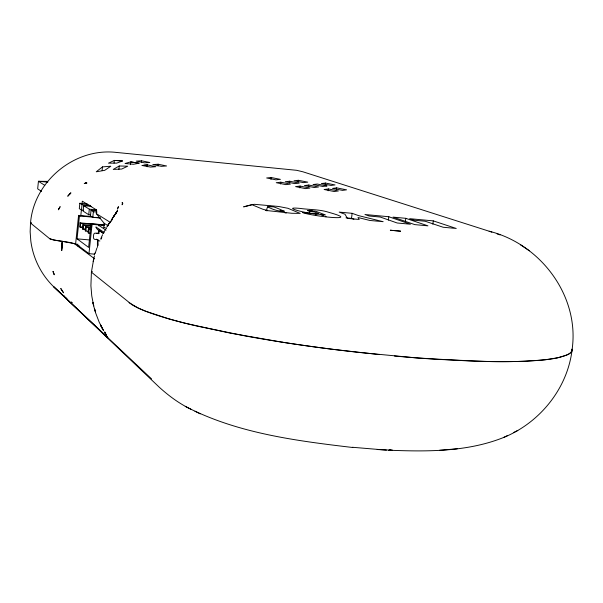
<?xml version="1.0" encoding="UTF-8"?>
<svg xmlns="http://www.w3.org/2000/svg" width="603" height="603" viewBox="0 0 603 603"><rect width="100%" height="100%" fill="white"/><g stroke="black" fill="none" stroke-linecap="round" stroke-linejoin="round"><path stroke-width="0.9" d="M49.627 238.652L53.84 239.979L62.35 241.351L61.732 250.554L62.35 241.351A16.575 1.636 5.9 0 1 58.205 240.77L56.313 240.454A16.658 1.643 5.9 0 1 51.843 239.504L50.818 239.203A16.567 1.636 5.9 0 1 49.627 238.652L30.512 223.035C33.813 181.232 74.689 147.524 116.341 152.423L296.608 170.302L302.91 171.795L489.139 231.22C541.034 244.057 580.463 296.97 571.9 350.833A224.03 27.474 6.8 0 1 566.089 355.363L557.715 357.783L545.723 359.667A225.733 27.678 6.8 0 1 521.218 361.348A225.718 27.678 6.8 0 1 489.515 361.551L437.989 359.403A224.082 27.489 6.8 0 1 394.475 356.026M61.823 248.346L62.35 241.351L74.403 243.665L94.671 258.845M92.184 271.614L91.407 272.172L90.91 285.739L91.762 295.9L93.699 305.947L92.93 302.616M62.124 243.74L62.35 241.351A17.133 1.719 5.9 0 1 75.232 244.079M571.9 350.833L572.066 349.122M92.086 216.59L78.586 215.377L75.646 243.574L88.973 253.667L94.52 254.142M87.254 203.942L79.845 203.264L79.287 208.646L81.458 210.048L83.312 210.221M104.168 224.881L91.113 223.713L88.633 247.403L77.063 238.848L79.445 215.949L78.586 215.377M77.84 244.049L77.644 245.918L79.49 246.077M104.281 225.04L80.063 222.869L79.641 226.924L83.093 227.633M80.757 216.108L81.435 209.588M82.016 203.995L82.309 201.198L96.661 210.04L96.292 213.598L104.161 223.276L108.088 225.793M81.458 210.048L82.023 204.628L79.845 203.264M80.297 227.384L80.719 223.321L80.063 222.869M91.121 206.347L83.681 205.668L83.108 211.11L88.731 214.736L90.563 214.894M84.895 229.472L82.385 228.839L82.815 224.753L91.098 225.492M83.048 229.306L83.478 225.205L82.815 224.753M91.174 227.158L85.603 226.668L85.174 230.791L88.641 231.507M85.845 231.258L86.282 227.127L85.603 226.668M88.731 214.736L89.312 209.196L83.681 205.668M90.314 228.778L88.445 228.612L88.008 232.766L90.571 233.414M96.548 210.779L91.038 210.281L90.458 215.844L92.779 217.336L100.264 218.015M88.694 233.248L89.131 229.08L88.445 228.612M88.973 253.667L92.048 224.331L91.113 223.713M92.779 217.336L93.367 211.743L91.038 210.281M102.088 170.513L102.472 166.895L110.816 166.209L104.688 170.355L96.239 171.795L102.472 166.895M97.573 247.313L97.437 244.697A5.751 0.995 -85 0 1 97.588 240.484L97.694 239.489M103.686 227.791L104.161 223.276M114.05 163.096L114.329 160.413L122.499 160.956L116.748 163.112L108.495 163.157L114.329 160.413L122.499 160.956M118.851 169.556L119.228 165.983L127.7 166.194L121.768 169.028L113.198 169.443L119.228 165.983M130.444 164.679L130.738 161.89L139.044 163.225L133.459 164.28L125.07 163.496L130.738 161.89L139.044 163.225M141.411 162.622L141.607 160.805L149.815 162.508L144.471 162.833L136.24 161.122L141.607 160.805M147.222 166.782L147.418 164.921L155.898 166.692L150.448 167.061L141.916 165.471L147.418 164.921L143.868 165.199M157.941 166.066L158.137 164.227L166.564 165.968L161.272 166.33L152.815 164.566L158.137 164.227M266.963 210.967C265.147 200.633 281.707 210.673 284.45 211.231C278.503 211.585 272.564 209.467 267.43 206.708M270.951 179.37L271.154 177.523L280.38 179.362L275.918 179.83L266.654 177.968L271.154 177.523M280.614 183.998L280.817 182.196L290.375 184.126L285.852 184.639L276.257 182.694L280.817 182.196M289.523 183.003L289.726 181.232L299.201 183.124L294.822 183.621L285.302 181.707L289.726 181.232M298.161 182.136L298.372 180.297L307.756 182.151L303.513 182.634L294.083 180.757L298.372 180.297M299.849 187.902L300.06 186.078L309.882 188.061L305.457 188.611L295.591 186.613L300.06 186.078M308.593 186.84L308.796 185.038L318.52 186.983L314.231 187.518L304.462 185.558L308.796 185.038M309.558 213.213L309.754 211.495L307.59 210.477L315.716 211.261L325.424 214.962L302.495 212.497C311.125 216.168 363.767 222.017 329.148 212.437C319.854 209.309 309.776 209.799 300.188 208.419C276.702 206.128 315.015 215.844 318.331 213.439L314.404 211.932L309.754 211.495M315.655 215.467L315.859 213.741M325.281 184.895L325.492 183.056L335.034 184.925L331.002 185.43L321.407 183.538L325.492 183.056M328.175 190.774L328.379 188.95L338.373 190.947L334.183 191.52L324.143 189.508L328.379 188.95M336.459 189.666L336.67 187.872L346.567 189.832L342.504 190.382L332.555 188.407L336.67 187.872M353.908 219.236L351.534 218.354L352.122 213.311L339.195 212.105L345.029 214.246L347.366 218.376L359.2 219.469L357.994 217.51L369.85 220.457L383.154 221.693L358.446 215.595L352.122 213.311M388.385 220.08L388.784 216.726L364.958 214.51L369.194 216.01L380.259 217.042L397.173 222.989L410.394 224.21L388.784 216.726M405.397 221.655L405.796 218.316L393.02 217.125L414.766 224.618L427.934 225.839L405.796 218.316M432.848 224.21L433.248 220.871L409.671 218.678L414.186 220.201L425.138 221.226L443.152 227.248L456.237 228.462L433.248 220.871M91.415 272.074L93.759 258.793M93.141 261.453L94.475 255.86M95.221 253.222L96.917 247.976M115.844 213.929L116.334 212.369L116.01 213.266M115.889 213.545L117.562 210.387L113.53 216.726L116.974 211.676M58.958 208.819L60.157 206.633L58.363 209.821L59.237 208.216M102.623 234.74L101.191 237.703M103.897 232.245L105.239 229.781M108.939 223.638L107.583 225.906L109.573 222.643L106.633 227.361M122.711 203.754L122.085 204.779L122.695 203.038L122.326 202.623L122.01 202.872L122.711 203.754L122.326 202.623M112.316 218.618L115.761 213.409M85.438 183.011L84.239 183.568L86.357 182.875L86.93 183.003L85.287 183.237L86.644 183.229M111.713 219.296L114.457 215.271M69.172 194.633L67.724 196.231L70.92 192.847L69.172 194.633L70.611 193.156M252.416 204.447L253.109 205.193L262.599 209.158L267.868 210.658L291.769 213.274L300.188 213.402L287.895 208.284L278.541 206.467L254.225 204.296L243.627 206.852L252.68 204.372M390.752 450.14L388.958 450.222C427.346 451.7 467.28 451.986 503.528 437.522C539.64 422.854 567.415 388.769 572.104 349.77A224.851 27.58 6.8 0 1 569.096 353.848C555.499 360.345 539.851 359.983 525.138 361.197A224.851 27.58 6.8 0 1 469.059 360.986L416.62 357.903L359.267 352.461A224.851 27.58 6.8 0 1 282.415 342.225M503.528 437.522L507.387 435.622M513.771 432.434L517.781 430.459M31.024 222.801L30.512 223.035L30.15 231.733L30.806 240.891C33.007 258.182 41.125 274.591 53.667 286.719L159.313 387.262C168.81 395.87 179.234 403.603 190.819 409.166M31.273 222.748L30.617 223.329M439.579 450.275L447.547 449.627M448.609 449.506L457.195 448.798M388.958 450.222L392.395 450.207L377.199 449.536M47.72 181.367L38.441 181.284L37.665 188.829L41.562 191.43M386.41 450.132L352.363 447.268M321.836 214.932L323.894 215.105L321.12 214.849M104.131 232.411L95.862 226.939L96.684 228.447A6.203 6.09 -55.4 0 0 99.608 230.821A2.661 0.46 -84.9 0 0 98.854 233.64L95.417 233.142A2.088 1.583 89.6 0 0 93.631 234.914L93.412 236.979A2.088 1.583 89.5 0 0 94.769 239.346L98.199 239.843L98.093 240.846A2.616 0.452 -85 0 0 98.018 242.625L98.168 245.376M86.282 227.127L90.932 227.542M80.576 227.007L83.365 227.256M89.131 229.08L91.008 229.246M82.385 228.839L85.144 229.087M103.731 233.602L99.608 230.821A3.143 3.083 -54.8 0 0 100.415 230.783M77.063 238.848L89.184 239.911M99.879 240.996L97.588 240.484M93.367 211.743L97.075 212.075M79.445 215.949L93.887 217.253M95.689 217.412L100.196 217.819M80.719 223.321L90.985 224.233M92.048 224.331L104.198 225.424M83.478 225.205L91.784 225.952M282.965 211.299L279.958 211.02L282.272 211.254M82.023 204.628L90.352 205.389M89.312 209.196L96.623 209.867M47.81 182.166L38.441 181.284L44.758 185.332M265.441 210.326L267.302 210.5M345.994 217.841L351.534 218.354M309.181 210.341L312.105 210.613M269.285 206.61L272.217 206.889M379.408 354.587L333.64 349.423A225.703 27.67 6.8 0 1 288.618 343.182A225.718 27.67 6.8 0 1 246.378 336.165L197.43 326.17A224.052 27.489 6.8 0 1 168.086 318.625L146.114 311.389A223.743 27.452 6.8 0 1 132.027 304.741L91.407 272.172M352.793 447.509C295.764 440.763 236.828 433.248 185.234 406.354M282.438 342.233L230.022 333.09L186.101 323.449A224.851 27.58 6.8 0 1 145.067 310.982L138.306 308.088L129.072 302.676M98.854 233.64L97.467 233.127A2.088 1.583 89.6 0 0 96.292 233.527M284.571 212.648L286.176 213.055M325.296 216.53L326.117 216.748M497.128 233.904L500.075 234.906M489.139 231.22L491.875 232.147M194.957 411.223L200.219 413.869M96.292 213.598L109.369 221.798A20.057 3.55 -85 0 1 109.987 222.605M104.342 227.225L106.656 228.733M106.06 230.15L98.477 225.213L98.794 225.884M529.411 250.788L520.389 244.72M99.608 230.821L103.075 233.142M64.212 296.02L63.029 295.282L66.963 298.621M151.526 378.88L53.667 286.719L107.967 337.906M62.147 290.721L63.534 292.824L60.752 288.453L62.147 290.721L61.883 290.254M104.281 331.936L105.427 333.806M102.306 328.364L101.183 326.223L103.505 330.519L99.209 322.236L95.583 312.814M104.982 332.328L106.399 335.306M102.043 327.934L100.384 324.618L101.696 327.293M106.007 334.673L104.884 332.11L105.683 334.032M53.207 271.787L53.034 271.38L54.202 274.757L53.207 271.787L53.773 273.574M94.596 309.249L95.606 312.512L94.513 308.796L95.184 311.14M94.596 309.527L92.983 302.827M91.648 272.518A18.836 2.126 6 0 1 91.505 271.938A19.462 2.193 6 0 1 91.935 271.697M98.342 233.293A6.301 1.093 -84.9 0 1 98.915 229.811M94.294 254.428A2.103 0.422 -45.7 0 1 95.417 252.665M96.812 239.323A2.088 1.583 89.5 0 1 96.412 239.18M118.384 206.799L117.517 208.924L118.384 206.799M101.394 237.951L100.889 239.187L101.779 237.288L101.394 237.951M112.595 218.881L109.64 223.057L112.595 218.881M326.901 185.943L322.748 186.455L313.063 184.533L317.268 184.036L326.901 185.943M400.573 231.175L390.352 230.24L400.573 231.175M72.013 302.729L71.44 302.126L72.013 302.729M107.515 337.205L105.668 334.605L107.515 337.205"/></g></svg>
